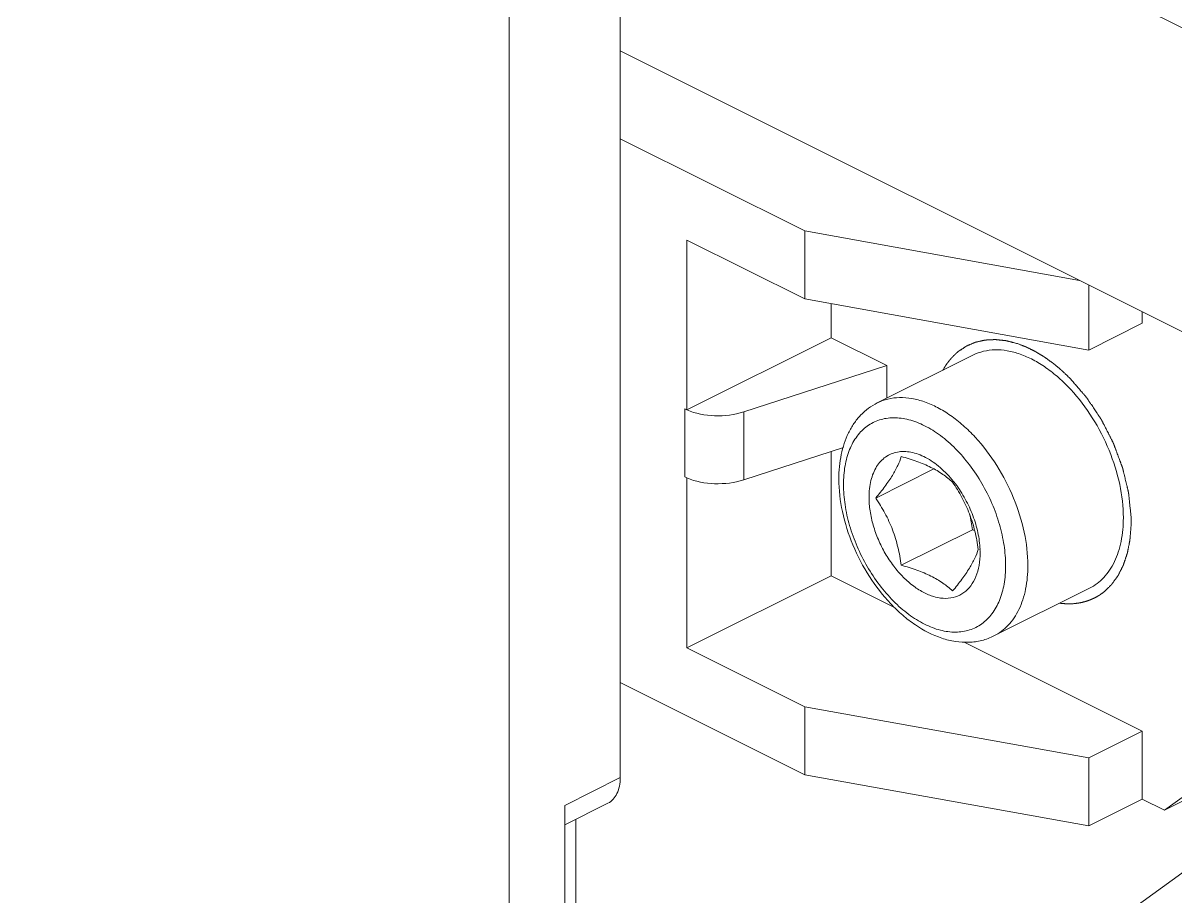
# Model space of a CAD drawing. Header units: millimetres. Extents: x 0 to 2524, y 0 to 1785.
# Drawn here: x 2064.02 to 2093.38, y 770.57 to 792.84 of the extents above; entities that cross this region are included whole.
import ezdxf

# ---------------------------------------------------------------- set-up
doc = ezdxf.new("R2010")
doc.units = ezdxf.units.MM
doc.header["$LTSCALE"] = 0.1
doc.layers.get('0').update_dxf_attribs({"lineweight": 13})

msp = doc.modelspace()

# ---------------------------------------------------------------- linework, layer by layer
for p, q in [((1805.72, 936.63), (2176.809, 751.085)), ((2079.228, 799.593), (2079.228, 773.612)), ((2076.4, 654.072), (2076.4, 798.178)), ((2079.228, 792.131), (2170.587, 746.451)), ((2079.228, 789.893), (2083.931, 787.542)), ((2090.923, 786.283), (2083.931, 787.542)), ((2083.931, 785.81), (2083.931, 787.542)), ((2080.926, 787.312), (2083.931, 785.81)), ((2080.926, 787.312), (2080.926, 782.982)), ((2091.158, 786.166), (2091.158, 784.509)), ((2091.158, 784.509), (2083.931, 785.81)), ((2084.602, 785.689), (2084.602, 784.821)), ((2092.522, 785.484), (2092.522, 785.191)), ((2092.522, 785.191), (2091.158, 784.509)), ((2084.602, 784.821), (2080.926, 782.982)), ((2084.602, 784.821), (2086.017, 784.114)), ((2085.776, 783.162), (2088.209, 784.379)), ((2082.373, 782.931), (2086.017, 784.114)), ((2086.017, 783.283), (2086.017, 784.114)), ((2080.871, 781.278), (2080.871, 783.01)), ((2080.871, 783.01), (2080.926, 782.982)), ((2082.373, 781.199), (2082.373, 782.931)), ((2084.913, 782.023), (2082.373, 781.199)), ((2084.602, 781.922), (2084.602, 778.759)), ((2080.926, 781.25), (2080.871, 781.278)), ((2080.926, 781.25), (2080.926, 776.92)), ((2085.734, 780.736), (2087.219, 781.478)), ((2086.387, 779.024), (2088.198, 779.929)), ((2104.794, 779.348), (2078.214, 760.084)), ((2080.926, 776.92), (2084.602, 778.759)), ((2084.602, 778.759), (2086.216, 777.952)), ((2088.746, 777.223), (2091.178, 778.44)), ((2080.926, 776.92), (2083.931, 775.418)), ((2087.99, 777.065), (2092.522, 774.799)), ((2079.228, 776.037), (2083.931, 773.685)), ((2091.158, 774.117), (2083.931, 775.418)), ((2083.931, 775.418), (2083.931, 773.685)), ((2092.522, 774.799), (2091.158, 774.117)), ((2092.522, 773.067), (2092.522, 774.799)), ((2096.199, 774.34), (2093.088, 772.784)), ((2091.158, 772.385), (2091.158, 774.117)), ((2091.158, 772.385), (2083.931, 773.685)), ((2077.814, 772.905), (2079.228, 773.612)), ((2093.088, 772.784), (2094.219, 773.604)), ((2092.522, 773.067), (2091.158, 772.385)), ((2092.522, 773.067), (2093.088, 772.784)), ((2077.814, 772.412), (2078.917, 772.963)), ((2077.814, 772.905), (2077.814, 754.891)), ((2078.097, 772.553), (2078.097, 768.548))]:
    msp.add_line(p, q)
for centre, radius, start, end in [((2085.4, 779.306), 2.967, 37.1785, 38.7163), ((2086.349, 773.227), 6.953, 74.1029, 74.5741), ((2086.201, 779.344), 2.191, 0.0186, 2.2623)]:
    msp.add_arc(centre, radius, start, end)
for points, knots in [([(2089.322, 784.679), (2089.305, 784.684), (2089.271, 784.692), (2089.229, 784.703), (2089.195, 784.711), (2089.17, 784.717), (2089.145, 784.724), (2089.124, 784.729), (2089.107, 784.733), (2089.094, 784.736), (2089.084, 784.739), (2089.075, 784.741), (2089.069, 784.743), (2089.064, 784.744), (2089.059, 784.745), (2089.057, 784.746), (2089.055, 784.746), (2089.053, 784.747), (2089.052, 784.747), (2089.052, 784.747), (2089.051, 784.747), (2089.051, 784.747), (2089.05, 784.747), (2089.048, 784.747), (2089.046, 784.748), (2089.044, 784.748), (2089.04, 784.748), (2089.036, 784.749), (2089.029, 784.75), (2089.018, 784.751), (2089.005, 784.752), (2088.993, 784.753), (2088.98, 784.755), (2088.963, 784.757), (2088.942, 784.759), (2088.917, 784.761), (2088.891, 784.764), (2088.87, 784.766), (2088.853, 784.768), (2088.841, 784.77), (2088.828, 784.771), (2088.815, 784.772), (2088.805, 784.773), (2088.797, 784.774), (2088.793, 784.775), (2088.79, 784.775), (2088.787, 784.775), (2088.785, 784.776), (2088.784, 784.776), (2088.783, 784.776), (2088.782, 784.776), (2088.782, 784.776), (2088.781, 784.776), (2088.78, 784.776), (2088.779, 784.776), (2088.777, 784.776), (2088.774, 784.776), (2088.77, 784.775), (2088.765, 784.775), (2088.759, 784.775), (2088.751, 784.774), (2088.741, 784.774), (2088.729, 784.773), (2088.713, 784.772), (2088.692, 784.771), (2088.668, 784.77), (2088.644, 784.769), (2088.619, 784.768), (2088.599, 784.767), (2088.583, 784.766), (2088.571, 784.765), (2088.561, 784.765), (2088.553, 784.764), (2088.546, 784.764), (2088.54, 784.764), (2088.535, 784.764), (2088.531, 784.763), (2088.529, 784.763), (2088.527, 784.763), (2088.525, 784.763), (2088.524, 784.763), (2088.523, 784.763), (2088.523, 784.763), (2088.522, 784.763), (2088.522, 784.763), (2088.521, 784.763), (2088.521, 784.762), (2088.519, 784.762), (2088.518, 784.762), (2088.516, 784.761), (2088.514, 784.761), (2088.51, 784.76), (2088.505, 784.759), (2088.499, 784.758), (2088.494, 784.756), (2088.486, 784.755), (2088.476, 784.753), (2088.465, 784.75), (2088.45, 784.747), (2088.43, 784.742), (2088.408, 784.737), (2088.385, 784.732), (2088.362, 784.727), (2088.343, 784.723), (2088.327, 784.719), (2088.316, 784.717), (2088.306, 784.714), (2088.299, 784.713), (2088.293, 784.711), (2088.288, 784.71), (2088.284, 784.709), (2088.282, 784.709), (2088.28, 784.709), (2088.279, 784.708), (2088.278, 784.708), (2088.277, 784.708), (2088.277, 784.708), (2088.276, 784.708), (2088.276, 784.707), (2088.274, 784.707), (2088.273, 784.706), (2088.27, 784.705), (2088.268, 784.704), (2088.264, 784.702), (2088.258, 784.7), (2088.249, 784.696), (2088.239, 784.691), (2088.228, 784.687), (2088.217, 784.682), (2088.203, 784.676), (2088.185, 784.669), (2088.164, 784.66), (2088.143, 784.651), (2088.125, 784.644), (2088.111, 784.638), (2088.1, 784.633), (2088.09, 784.629), (2088.081, 784.625), (2088.074, 784.622), (2088.068, 784.62), (2088.064, 784.618), (2088.06, 784.616), (2088.058, 784.615), (2088.055, 784.614), (2088.054, 784.613), (2088.053, 784.613), (2088.052, 784.612), (2088.051, 784.612), (2088.051, 784.612), (2088.05, 784.612), (2088.05, 784.611), (2088.049, 784.611), (2088.047, 784.61), (2088.045, 784.608), (2088.041, 784.606), (2088.037, 784.603), (2088.032, 784.6), (2088.027, 784.597), (2088.022, 784.593), (2088.016, 784.589), (2088.007, 784.583), (2087.994, 784.575), (2087.978, 784.564), (2087.958, 784.55), (2087.938, 784.537), (2087.918, 784.524), (2087.898, 784.511), (2087.871, 784.493), (2087.851, 784.48), (2087.838, 784.471)], [0, 0, 0, 0, 0.03125, 0.0625, 0.078125, 0.09375, 0.109375, 0.125, 0.132812, 0.140625, 0.148438, 0.152344, 0.15625, 0.160156, 0.162109, 0.164062, 0.165039, 0.166016, 0.166504, 0.166748, 0.166992, 0.16748, 0.167969, 0.168945, 0.169922, 0.171875, 0.173828, 0.175781, 0.179688, 0.1875, 0.195312, 0.203125, 0.210938, 0.21875, 0.234375, 0.25, 0.265625, 0.28125, 0.289062, 0.296875, 0.304688, 0.3125, 0.320312, 0.324219, 0.326172, 0.328125, 0.330078, 0.331055, 0.332031, 0.33252, 0.333008, 0.333252, 0.333496, 0.333984, 0.334961, 0.335938, 0.337891, 0.339844, 0.34375, 0.347656, 0.351562, 0.359375, 0.367188, 0.375, 0.390625, 0.40625, 0.421875, 0.4375, 0.453125, 0.460938, 0.46875, 0.476562, 0.480469, 0.484375, 0.488281, 0.492188, 0.494141, 0.496094, 0.49707, 0.498047, 0.499023, 0.499512, 0.499756, 0.5, 0.500244, 0.500488, 0.500977, 0.501953, 0.50293, 0.503906, 0.505859, 0.507812, 0.511719, 0.515625, 0.519531, 0.523438, 0.53125, 0.539062, 0.546875, 0.5625, 0.578125, 0.59375, 0.609375, 0.625, 0.632812, 0.640625, 0.648438, 0.652344, 0.65625, 0.660156, 0.662109, 0.664062, 0.665039, 0.666016, 0.666504, 0.666748, 0.666992, 0.66748, 0.667969, 0.668945, 0.669922, 0.671875, 0.673828, 0.675781, 0.679688, 0.6875, 0.695312, 0.703125, 0.710938, 0.71875, 0.734375, 0.75, 0.765625, 0.78125, 0.789062, 0.796875, 0.804688, 0.8125, 0.816406, 0.820312, 0.824219, 0.826172, 0.828125, 0.830078, 0.831055, 0.832031, 0.83252, 0.833008, 0.833252, 0.833496, 0.833984, 0.834961, 0.835938, 0.837891, 0.839844, 0.84375, 0.847656, 0.851562, 0.855469, 0.859375, 0.867188, 0.875, 0.890625, 0.90625, 0.921875, 0.9375, 0.953125, 0.96875, 1, 1, 1, 1]), ([(2088.209, 784.379), (2088.295, 784.422), (2088.48, 784.488), (2088.779, 784.525), (2089.095, 784.499), (2089.422, 784.411), (2089.752, 784.264), (2090.081, 784.061), (2090.402, 783.806), (2090.818, 783.397), (2091.278, 782.789), (2091.7, 781.97), (2091.971, 781.108), (2092.041, 780.519), (2092.041, 780.235)], [0, 0, 0, 0, 0.044755, 0.090933, 0.139729, 0.191972, 0.248092, 0.308165, 0.371966, 0.439037, 0.580171, 0.725359, 0.867487, 1, 1, 1, 1]), ([(2090.68, 783.79), (2090.667, 783.803), (2090.639, 783.829), (2090.606, 783.861), (2090.579, 783.887), (2090.558, 783.906), (2090.538, 783.925), (2090.518, 783.945), (2090.501, 783.961), (2090.489, 783.972), (2090.482, 783.978), (2090.477, 783.983), (2090.473, 783.987), (2090.469, 783.99), (2090.467, 783.992), (2090.465, 783.994), (2090.464, 783.995), (2090.464, 783.996), (2090.463, 783.997), (2090.461, 783.998), (2090.459, 784), (2090.456, 784.003), (2090.451, 784.006), (2090.444, 784.012), (2090.435, 784.019), (2090.425, 784.028), (2090.411, 784.039), (2090.394, 784.054), (2090.373, 784.071), (2090.352, 784.088), (2090.331, 784.106), (2090.313, 784.12), (2090.3, 784.132), (2090.289, 784.14), (2090.279, 784.149), (2090.268, 784.158), (2090.259, 784.165), (2090.252, 784.171), (2090.248, 784.174), (2090.245, 784.177), (2090.242, 784.179), (2090.241, 784.18), (2090.24, 784.181), (2090.239, 784.182), (2090.238, 784.182), (2090.236, 784.184), (2090.234, 784.185), (2090.231, 784.188), (2090.226, 784.191), (2090.221, 784.195), (2090.214, 784.2), (2090.205, 784.206), (2090.194, 784.214), (2090.18, 784.224), (2090.162, 784.237), (2090.141, 784.252), (2090.119, 784.267), (2090.098, 784.282), (2090.08, 784.295), (2090.066, 784.305), (2090.055, 784.312), (2090.045, 784.32), (2090.036, 784.326), (2090.029, 784.331), (2090.024, 784.335), (2090.021, 784.337), (2090.018, 784.339), (2090.016, 784.341), (2090.014, 784.342), (2090.013, 784.342), (2090.013, 784.343), (2090.012, 784.343), (2090.011, 784.344), (2090.01, 784.345), (2090.007, 784.346), (2090.005, 784.348), (2090.001, 784.35), (2089.997, 784.352), (2089.989, 784.357), (2089.98, 784.362), (2089.97, 784.369), (2089.959, 784.375), (2089.944, 784.384), (2089.926, 784.394), (2089.905, 784.407), (2089.883, 784.42), (2089.862, 784.433), (2089.844, 784.444), (2089.829, 784.453), (2089.818, 784.459), (2089.809, 784.464), (2089.802, 784.469), (2089.797, 784.472), (2089.792, 784.475), (2089.789, 784.477), (2089.787, 784.478), (2089.785, 784.479), (2089.784, 784.48), (2089.783, 784.48), (2089.782, 784.481), (2089.781, 784.481), (2089.78, 784.482), (2089.778, 784.483), (2089.775, 784.484), (2089.773, 784.485), (2089.769, 784.487), (2089.763, 784.49), (2089.754, 784.495), (2089.743, 784.5), (2089.732, 784.505), (2089.721, 784.51), (2089.707, 784.517), (2089.689, 784.526), (2089.667, 784.537), (2089.645, 784.547), (2089.627, 784.556), (2089.613, 784.563), (2089.602, 784.568), (2089.591, 784.574), (2089.58, 784.579), (2089.571, 784.583), (2089.565, 784.586), (2089.561, 784.588), (2089.559, 784.59), (2089.556, 784.591), (2089.554, 784.592), (2089.553, 784.593), (2089.552, 784.593), (2089.551, 784.593), (2089.55, 784.593), (2089.549, 784.594), (2089.548, 784.595), (2089.545, 784.595), (2089.542, 784.597), (2089.537, 784.598), (2089.532, 784.6), (2089.525, 784.603), (2089.516, 784.607), (2089.505, 784.611), (2089.491, 784.616), (2089.473, 784.623), (2089.451, 784.631), (2089.43, 784.639), (2089.401, 784.65), (2089.365, 784.663), (2089.336, 784.674), (2089.322, 784.679)], [0, 0, 0, 0, 0.03125, 0.0625, 0.078125, 0.09375, 0.109375, 0.125, 0.140625, 0.148438, 0.152344, 0.15625, 0.160156, 0.162109, 0.164062, 0.165039, 0.166016, 0.166504, 0.166992, 0.167969, 0.169922, 0.171875, 0.175781, 0.179688, 0.1875, 0.195312, 0.203125, 0.21875, 0.234375, 0.25, 0.265625, 0.28125, 0.289062, 0.296875, 0.304688, 0.3125, 0.320312, 0.324219, 0.328125, 0.330078, 0.332031, 0.333008, 0.333496, 0.333984, 0.334961, 0.335938, 0.337891, 0.339844, 0.34375, 0.347656, 0.351562, 0.359375, 0.367188, 0.375, 0.390625, 0.40625, 0.421875, 0.4375, 0.453125, 0.460938, 0.46875, 0.476562, 0.484375, 0.488281, 0.492188, 0.494141, 0.496094, 0.498047, 0.499023, 0.499512, 0.5, 0.500488, 0.500977, 0.501953, 0.503906, 0.505859, 0.507812, 0.511719, 0.515625, 0.523438, 0.53125, 0.539062, 0.546875, 0.5625, 0.578125, 0.59375, 0.609375, 0.625, 0.632812, 0.640625, 0.648438, 0.652344, 0.65625, 0.660156, 0.662109, 0.664062, 0.665039, 0.666016, 0.666504, 0.666992, 0.66748, 0.667969, 0.669922, 0.671875, 0.673828, 0.675781, 0.679688, 0.6875, 0.695312, 0.703125, 0.710938, 0.71875, 0.734375, 0.75, 0.765625, 0.78125, 0.789062, 0.796875, 0.804688, 0.8125, 0.820312, 0.824219, 0.826172, 0.828125, 0.830078, 0.832031, 0.83252, 0.833008, 0.833496, 0.833984, 0.834961, 0.835938, 0.837891, 0.839844, 0.84375, 0.847656, 0.851562, 0.859375, 0.867188, 0.875, 0.890625, 0.90625, 0.921875, 0.9375, 0.96875, 1, 1, 1, 1]), ([(2087.838, 784.471), (2087.834, 784.467), (2087.825, 784.46), (2087.811, 784.448), (2087.8, 784.439), (2087.791, 784.431), (2087.785, 784.425), (2087.779, 784.42), (2087.774, 784.417), (2087.772, 784.414), (2087.769, 784.412), (2087.768, 784.411), (2087.767, 784.41), (2087.767, 784.41), (2087.766, 784.409), (2087.765, 784.408), (2087.764, 784.407), (2087.763, 784.406), (2087.76, 784.404), (2087.757, 784.401), (2087.754, 784.397), (2087.749, 784.393), (2087.744, 784.387), (2087.737, 784.38), (2087.728, 784.371), (2087.718, 784.362), (2087.71, 784.354), (2087.706, 784.35), (2087.702, 784.346), (2087.7, 784.344), (2087.697, 784.341), (2087.696, 784.34), (2087.695, 784.339), (2087.694, 784.338), (2087.693, 784.338), (2087.693, 784.337), (2087.692, 784.336), (2087.691, 784.335), (2087.689, 784.332), (2087.686, 784.33), (2087.682, 784.325), (2087.677, 784.319), (2087.671, 784.313), (2087.665, 784.306), (2087.659, 784.299), (2087.653, 784.292), (2087.647, 784.286), (2087.642, 784.28), (2087.638, 784.275), (2087.636, 784.273), (2087.634, 784.27), (2087.632, 784.269), (2087.631, 784.267), (2087.63, 784.266), (2087.629, 784.266), (2087.629, 784.265), (2087.629, 784.265), (2087.628, 784.264), (2087.627, 784.263), (2087.626, 784.261), (2087.624, 784.259), (2087.622, 784.257), (2087.62, 784.253), (2087.616, 784.248), (2087.611, 784.242), (2087.605, 784.234), (2087.598, 784.226), (2087.592, 784.218), (2087.586, 784.21), (2087.58, 784.202), (2087.575, 784.196), (2087.571, 784.191), (2087.568, 784.187), (2087.566, 784.185), (2087.565, 784.183), (2087.564, 784.182), (2087.563, 784.181), (2087.563, 784.18), (2087.562, 784.18), (2087.561, 784.178), (2087.559, 784.174), (2087.556, 784.17), (2087.553, 784.166), (2087.549, 784.16), (2087.543, 784.151), (2087.533, 784.137), (2087.524, 784.123), (2087.517, 784.113), (2087.513, 784.107), (2087.51, 784.103), (2087.507, 784.099), (2087.505, 784.096), (2087.504, 784.094), (2087.503, 784.092), (2087.502, 784.091), (2087.501, 784.09), (2087.5, 784.088), (2087.499, 784.085), (2087.497, 784.082), (2087.493, 784.076), (2087.489, 784.068), (2087.483, 784.06), (2087.477, 784.048), (2087.464, 784.028), (2087.454, 784.01), (2087.447, 783.998)], [0, 0, 0, 0, 0.03125, 0.0625, 0.09375, 0.109375, 0.125, 0.140625, 0.148438, 0.15625, 0.160156, 0.164062, 0.166016, 0.166992, 0.167969, 0.169922, 0.171875, 0.175781, 0.179688, 0.1875, 0.195312, 0.203125, 0.21875, 0.234375, 0.25, 0.28125, 0.296875, 0.304688, 0.3125, 0.320312, 0.324219, 0.328125, 0.330078, 0.332031, 0.333008, 0.333984, 0.335938, 0.339844, 0.34375, 0.351562, 0.359375, 0.375, 0.390625, 0.40625, 0.421875, 0.4375, 0.453125, 0.46875, 0.476562, 0.484375, 0.488281, 0.492188, 0.496094, 0.498047, 0.499023, 0.5, 0.500977, 0.501953, 0.503906, 0.507812, 0.511719, 0.515625, 0.523438, 0.53125, 0.546875, 0.5625, 0.578125, 0.59375, 0.609375, 0.625, 0.640625, 0.648438, 0.65625, 0.660156, 0.664062, 0.666016, 0.666992, 0.667969, 0.669922, 0.671875, 0.679688, 0.6875, 0.695312, 0.703125, 0.71875, 0.75, 0.78125, 0.796875, 0.804688, 0.8125, 0.820312, 0.828125, 0.830078, 0.832031, 0.833984, 0.835938, 0.839844, 0.84375, 0.851562, 0.859375, 0.875, 0.890625, 0.90625, 0.9375, 1, 1, 1, 1]), ([(2092.237, 780.268), (2092.233, 780.306), (2092.227, 780.362), (2092.219, 780.437), (2092.213, 780.494), (2092.207, 780.55), (2092.202, 780.607), (2092.197, 780.654), (2092.193, 780.692), (2092.19, 780.72), (2092.187, 780.748), (2092.184, 780.772), (2092.182, 780.79), (2092.181, 780.804), (2092.179, 780.819), (2092.178, 780.83), (2092.177, 780.84), (2092.176, 780.847), (2092.176, 780.853), (2092.175, 780.857), (2092.175, 780.861), (2092.175, 780.864), (2092.174, 780.866), (2092.174, 780.868), (2092.174, 780.869), (2092.174, 780.87), (2092.174, 780.87), (2092.174, 780.871), (2092.174, 780.872), (2092.173, 780.873), (2092.173, 780.876), (2092.172, 780.879), (2092.171, 780.884), (2092.169, 780.89), (2092.168, 780.898), (2092.166, 780.905), (2092.164, 780.912), (2092.162, 780.922), (2092.159, 780.935), (2092.154, 780.954), (2092.148, 780.979), (2092.141, 781.009), (2092.134, 781.038), (2092.127, 781.068), (2092.12, 781.098), (2092.11, 781.137), (2092.098, 781.187), (2092.084, 781.246), (2092.072, 781.295), (2092.063, 781.335), (2092.056, 781.364), (2092.049, 781.394), (2092.043, 781.419), (2092.038, 781.439), (2092.035, 781.453), (2092.032, 781.466), (2092.029, 781.476), (2092.027, 781.483), (2092.026, 781.489), (2092.025, 781.494), (2092.024, 781.497), (2092.024, 781.5), (2092.023, 781.501), (2092.023, 781.502), (2092.023, 781.503), (2092.022, 781.504), (2092.022, 781.504), (2092.022, 781.506), (2092.021, 781.507), (2092.02, 781.51), (2092.019, 781.513), (2092.018, 781.516), (2092.016, 781.521), (2092.013, 781.53), (2092.008, 781.542), (2092.003, 781.557), (2091.997, 781.572), (2091.992, 781.586), (2091.984, 781.606), (2091.975, 781.631), (2091.961, 781.67), (2091.942, 781.719), (2091.921, 781.778), (2091.899, 781.837), (2091.88, 781.886), (2091.866, 781.925), (2091.855, 781.955), (2091.844, 781.984), (2091.833, 782.014), (2091.824, 782.038), (2091.816, 782.058), (2091.811, 782.073), (2091.806, 782.085), (2091.803, 782.095), (2091.8, 782.102), (2091.797, 782.11), (2091.795, 782.116), (2091.793, 782.121), (2091.792, 782.124), (2091.791, 782.126), (2091.79, 782.128), (2091.79, 782.13), (2091.789, 782.131), (2091.789, 782.131), (2091.789, 782.132), (2091.789, 782.132), (2091.789, 782.133), (2091.788, 782.134), (2091.787, 782.135), (2091.786, 782.137), (2091.785, 782.14), (2091.784, 782.142), (2091.781, 782.147), (2091.778, 782.153), (2091.775, 782.16), (2091.771, 782.167), (2091.766, 782.177), (2091.76, 782.188), (2091.753, 782.203), (2091.743, 782.221), (2091.731, 782.245), (2091.717, 782.273), (2091.702, 782.302), (2091.688, 782.33), (2091.669, 782.368), (2091.645, 782.415), (2091.616, 782.471), (2091.587, 782.528), (2091.563, 782.575), (2091.544, 782.613), (2091.532, 782.636), (2091.522, 782.655), (2091.515, 782.669), (2091.508, 782.684), (2091.5, 782.698), (2091.494, 782.709), (2091.49, 782.718), (2091.488, 782.722), (2091.486, 782.726), (2091.484, 782.729), (2091.483, 782.731), (2091.482, 782.733), (2091.482, 782.734), (2091.481, 782.735), (2091.481, 782.735), (2091.481, 782.736), (2091.48, 782.737), (2091.479, 782.738), (2091.478, 782.74), (2091.476, 782.743), (2091.473, 782.747), (2091.469, 782.753), (2091.465, 782.759), (2091.459, 782.768), (2091.452, 782.779), (2091.443, 782.792), (2091.432, 782.809), (2091.417, 782.831), (2091.4, 782.857), (2091.382, 782.883), (2091.359, 782.918), (2091.33, 782.961), (2091.295, 783.014), (2091.261, 783.066), (2091.232, 783.109), (2091.208, 783.144), (2091.191, 783.17), (2091.174, 783.196), (2091.159, 783.218), (2091.147, 783.235), (2091.139, 783.248), (2091.132, 783.259), (2091.126, 783.268), (2091.121, 783.275), (2091.118, 783.28), (2091.115, 783.284), (2091.113, 783.287), (2091.112, 783.289), (2091.111, 783.291), (2091.11, 783.291), (2091.11, 783.292), (2091.109, 783.292), (2091.109, 783.293), (2091.108, 783.294), (2091.107, 783.295), (2091.105, 783.297), (2091.103, 783.3), (2091.101, 783.303), (2091.097, 783.306), (2091.091, 783.313), (2091.083, 783.323), (2091.073, 783.335), (2091.063, 783.346), (2091.053, 783.358), (2091.039, 783.374), (2091.022, 783.393), (2090.996, 783.424), (2090.962, 783.463), (2090.922, 783.51), (2090.882, 783.557), (2090.841, 783.603), (2090.801, 783.65), (2090.747, 783.712), (2090.707, 783.759), (2090.68, 783.79)], [0, 0, 0, 0, 0.03125, 0.046875, 0.0625, 0.078125, 0.09375, 0.109375, 0.117188, 0.125, 0.132812, 0.140625, 0.144531, 0.148438, 0.152344, 0.15625, 0.158203, 0.160156, 0.162109, 0.163086, 0.164062, 0.165039, 0.165527, 0.166016, 0.16626, 0.166504, 0.166626, 0.166748, 0.166992, 0.16748, 0.167969, 0.168945, 0.169922, 0.171875, 0.173828, 0.175781, 0.177734, 0.179688, 0.183594, 0.1875, 0.195312, 0.203125, 0.210938, 0.21875, 0.226562, 0.234375, 0.25, 0.265625, 0.28125, 0.289062, 0.296875, 0.304688, 0.3125, 0.316406, 0.320312, 0.324219, 0.326172, 0.328125, 0.330078, 0.331055, 0.332031, 0.33252, 0.333008, 0.333252, 0.333374, 0.333496, 0.33374, 0.333984, 0.334473, 0.334961, 0.335938, 0.336914, 0.337891, 0.339844, 0.34375, 0.347656, 0.351562, 0.355469, 0.359375, 0.367188, 0.375, 0.390625, 0.40625, 0.421875, 0.4375, 0.445312, 0.453125, 0.460938, 0.46875, 0.476562, 0.480469, 0.484375, 0.488281, 0.490234, 0.492188, 0.494141, 0.496094, 0.49707, 0.498047, 0.498535, 0.499023, 0.499512, 0.499756, 0.499878, 0.5, 0.500122, 0.500244, 0.500488, 0.500977, 0.501465, 0.501953, 0.50293, 0.503906, 0.505859, 0.507812, 0.509766, 0.511719, 0.515625, 0.519531, 0.523438, 0.53125, 0.539062, 0.546875, 0.554688, 0.5625, 0.578125, 0.59375, 0.609375, 0.625, 0.632812, 0.640625, 0.644531, 0.648438, 0.652344, 0.65625, 0.660156, 0.662109, 0.663086, 0.664062, 0.665039, 0.665527, 0.666016, 0.66626, 0.666504, 0.666626, 0.666748, 0.666992, 0.66748, 0.667969, 0.668945, 0.669922, 0.671875, 0.673828, 0.675781, 0.679688, 0.683594, 0.6875, 0.695312, 0.703125, 0.710938, 0.71875, 0.734375, 0.75, 0.765625, 0.78125, 0.789062, 0.796875, 0.804688, 0.8125, 0.816406, 0.820312, 0.824219, 0.826172, 0.828125, 0.830078, 0.831055, 0.832031, 0.83252, 0.833008, 0.833252, 0.833374, 0.833496, 0.83374, 0.833984, 0.834473, 0.834961, 0.835938, 0.836914, 0.837891, 0.839844, 0.84375, 0.847656, 0.851562, 0.855469, 0.859375, 0.867188, 0.875, 0.890625, 0.90625, 0.921875, 0.9375, 0.953125, 0.96875, 1, 1, 1, 1]), ([(2084.796, 781.225), (2084.796, 781.433), (2084.832, 781.836), (2084.986, 782.312), (2085.174, 782.638), (2085.345, 782.851), (2085.546, 783.029), (2085.698, 783.123), (2085.776, 783.162)], [0, 0, 0, 0, 0.273434, 0.527379, 0.648735, 0.767358, 0.88403, 1, 1, 1, 1]), ([(2089.609, 779.019), (2089.609, 779.303), (2089.539, 779.892), (2089.267, 780.754), (2088.845, 781.573), (2088.386, 782.181), (2087.97, 782.59), (2087.649, 782.844), (2087.32, 783.047), (2086.989, 783.194), (2086.663, 783.282), (2086.346, 783.309), (2086.047, 783.272), (2085.862, 783.205), (2085.776, 783.162)], [0, 0, 0, 0, 0.13251, 0.274641, 0.41983, 0.560963, 0.628034, 0.691835, 0.751908, 0.808028, 0.860271, 0.909067, 0.955245, 1, 1, 1, 1]), ([(2080.927, 782.983), (2081.147, 782.887), (2081.641, 782.8), (2082.136, 782.854), (2082.373, 782.931)], [0, 0, 0, 0, 0.491088, 1, 1, 1, 1]), ([(2089.043, 779.019), (2089.043, 779.191), (2089.014, 779.545), (2088.895, 780.075), (2088.705, 780.605), (2088.449, 781.113), (2088.139, 781.582), (2087.785, 781.994), (2087.4, 782.333), (2086.998, 782.587), (2086.593, 782.745), (2086.257, 782.792), (2086.006, 782.773), (2085.831, 782.732), (2085.666, 782.665), (2085.515, 782.573), (2085.378, 782.456), (2085.213, 782.265), (2085.051, 781.966), (2084.937, 781.546), (2084.914, 781.242), (2084.914, 781.084)], [0, 0, 0, 0, 0.068685, 0.141533, 0.217028, 0.293413, 0.36886, 0.441621, 0.510182, 0.573445, 0.630935, 0.683046, 0.707566, 0.731384, 0.754843, 0.778311, 0.802157, 0.826721, 0.878957, 0.936592, 1, 1, 1, 1]), ([(2085.564, 780.759), (2085.564, 780.903), (2085.585, 781.113), (2085.668, 781.372), (2085.752, 781.537), (2085.857, 781.676), (2085.983, 781.787), (2086.128, 781.867), (2086.287, 781.914), (2086.458, 781.928), (2086.638, 781.908), (2086.823, 781.856), (2087.08, 781.741), (2087.395, 781.519), (2087.612, 781.29), (2087.715, 781.162)], [0, 0, 0, 0, 0.136597, 0.198631, 0.256671, 0.311355, 0.363695, 0.415017, 0.466798, 0.520445, 0.577105, 0.637564, 0.702229, 0.843944, 1, 1, 1, 1]), ([(2085.734, 780.736), (2085.815, 780.834), (2085.965, 781.022), (2086.157, 781.298), (2086.298, 781.553), (2086.363, 781.718), (2086.387, 781.795)], [0, 0, 0, 0, 0.303902, 0.576135, 0.807051, 1, 1, 1, 1]), ([(2086.387, 781.795), (2086.521, 781.758), (2086.778, 781.679), (2087.134, 781.532), (2087.44, 781.353), (2087.615, 781.213), (2087.694, 781.142)], [0, 0, 0, 0, 0.282133, 0.545389, 0.783915, 1, 1, 1, 1]), ([(2082.373, 781.199), (2082.136, 781.122), (2081.641, 781.068), (2081.147, 781.154), (2080.927, 781.251)], [0, 0, 0, 0, 0.508912, 1, 1, 1, 1]), ([(2088.746, 777.223), (2088.648, 777.174), (2088.438, 777.097), (2088.103, 777.051), (2087.758, 777.073), (2087.286, 777.19), (2086.832, 777.427), (2086.413, 777.749), (2086.001, 778.145), (2085.548, 778.731), (2085.133, 779.526), (2084.865, 780.368), (2084.796, 780.945), (2084.796, 781.225)], [0, 0, 0, 0, 0.05108, 0.102753, 0.1557, 0.210539, 0.327511, 0.39028, 0.455634, 0.592146, 0.732252, 0.869974, 1, 1, 1, 1]), ([(2084.914, 781.084), (2084.914, 780.912), (2084.943, 780.558), (2085.061, 780.028), (2085.252, 779.498), (2085.507, 778.99), (2085.818, 778.521), (2086.172, 778.109), (2086.557, 777.77), (2086.959, 777.517), (2087.364, 777.358), (2087.7, 777.311), (2087.951, 777.33), (2088.126, 777.371), (2088.29, 777.438), (2088.442, 777.53), (2088.579, 777.647), (2088.744, 777.838), (2088.906, 778.137), (2089.02, 778.558), (2089.043, 778.861), (2089.043, 779.019)], [0, 0, 0, 0, 0.068685, 0.141533, 0.217028, 0.293413, 0.36886, 0.441621, 0.510182, 0.573445, 0.630935, 0.683046, 0.707566, 0.731384, 0.754843, 0.778311, 0.802157, 0.826721, 0.878957, 0.936592, 1, 1, 1, 1]), ([(2087.694, 781.142), (2087.778, 781.017), (2087.939, 780.757), (2088.132, 780.338), (2088.268, 779.891), (2088.325, 779.584), (2088.347, 779.429)], [0, 0, 0, 0, 0.244694, 0.494024, 0.746609, 1, 1, 1, 1]), ([(2087.764, 781.099), (2087.857, 780.977), (2088.025, 780.716), (2088.218, 780.297), (2088.346, 779.866), (2088.385, 779.573), (2088.391, 779.43)], [0, 0, 0, 0, 0.254867, 0.512117, 0.763093, 1, 1, 1, 1]), ([(2088.393, 779.344), (2088.393, 779.236), (2088.377, 779.028), (2088.299, 778.74), (2088.168, 778.5), (2087.988, 778.318), (2087.766, 778.205), (2087.513, 778.168), (2087.242, 778.207), (2086.965, 778.315), (2086.69, 778.489), (2086.426, 778.721), (2086.184, 779.003), (2085.971, 779.324), (2085.796, 779.673), (2085.665, 780.035), (2085.584, 780.399), (2085.564, 780.641), (2085.564, 780.759)], [0, 0, 0, 0, 0.063434, 0.121095, 0.173353, 0.221646, 0.268442, 0.316664, 0.368797, 0.426312, 0.489602, 0.558192, 0.630984, 0.706463, 0.78288, 0.858406, 0.931287, 1, 1, 1, 1]), ([(2086.387, 779.024), (2086.365, 779.178), (2086.308, 779.485), (2086.173, 779.932), (2085.979, 780.351), (2085.819, 780.611), (2085.734, 780.736)], [0, 0, 0, 0, 0.253391, 0.505976, 0.755306, 1, 1, 1, 1]), ([(2091.178, 778.44), (2091.246, 778.473), (2091.376, 778.554), (2091.548, 778.71), (2091.698, 778.898), (2091.822, 779.118), (2091.92, 779.365), (2092.016, 779.737), (2092.041, 780.033), (2092.041, 780.235)], [0, 0, 0, 0, 0.107707, 0.217562, 0.331492, 0.45104, 0.57727, 0.710837, 1, 1, 1, 1]), ([(2092.239, 780.136), (2092.239, 780.137), (2092.239, 780.138), (2092.239, 780.14), (2092.239, 780.142), (2092.239, 780.144), (2092.239, 780.145), (2092.239, 780.145), (2092.239, 780.146), (2092.239, 780.147), (2092.239, 780.147), (2092.239, 780.147), (2092.239, 780.147), (2092.239, 780.147), (2092.239, 780.148), (2092.239, 780.148), (2092.239, 780.148), (2092.239, 780.148), (2092.239, 780.149), (2092.239, 780.15), (2092.239, 780.151), (2092.239, 780.152), (2092.239, 780.155), (2092.239, 780.158), (2092.239, 780.162), (2092.239, 780.166), (2092.239, 780.17), (2092.239, 780.176), (2092.239, 780.183), (2092.239, 780.191), (2092.239, 780.199), (2092.239, 780.206), (2092.239, 780.212), (2092.238, 780.216), (2092.238, 780.22), (2092.238, 780.224), (2092.238, 780.227), (2092.238, 780.23), (2092.238, 780.231), (2092.238, 780.232), (2092.238, 780.233), (2092.238, 780.234), (2092.238, 780.234), (2092.238, 780.235), (2092.238, 780.235), (2092.238, 780.235), (2092.238, 780.235), (2092.238, 780.236), (2092.238, 780.236), (2092.238, 780.237), (2092.238, 780.239), (2092.238, 780.241), (2092.238, 780.243), (2092.238, 780.246), (2092.238, 780.25), (2092.237, 780.256), (2092.237, 780.262), (2092.237, 780.266), (2092.237, 780.268)], [0, 0, 0, 0, 0.03125, 0.0625, 0.09375, 0.109375, 0.125, 0.140625, 0.148438, 0.15625, 0.160156, 0.164062, 0.166016, 0.166992, 0.167969, 0.169922, 0.171875, 0.175781, 0.179688, 0.1875, 0.195312, 0.203125, 0.21875, 0.25, 0.28125, 0.3125, 0.34375, 0.375, 0.4375, 0.5, 0.5625, 0.625, 0.65625, 0.6875, 0.71875, 0.75, 0.78125, 0.796875, 0.804688, 0.8125, 0.820312, 0.824219, 0.828125, 0.830078, 0.832031, 0.833008, 0.833984, 0.835938, 0.839844, 0.84375, 0.851562, 0.859375, 0.875, 0.890625, 0.90625, 0.9375, 0.96875, 1, 1, 1, 1]), ([(2092.238, 780.028), (2092.238, 780.029), (2092.238, 780.03), (2092.238, 780.032), (2092.238, 780.034), (2092.238, 780.035), (2092.238, 780.036), (2092.238, 780.037), (2092.238, 780.038), (2092.238, 780.038), (2092.238, 780.038), (2092.238, 780.038), (2092.238, 780.039), (2092.238, 780.039), (2092.238, 780.039), (2092.238, 780.039), (2092.238, 780.039), (2092.238, 780.04), (2092.238, 780.041), (2092.238, 780.041), (2092.238, 780.042), (2092.238, 780.044), (2092.238, 780.046), (2092.238, 780.049), (2092.238, 780.053), (2092.238, 780.057), (2092.239, 780.062), (2092.239, 780.066), (2092.239, 780.069), (2092.239, 780.072), (2092.239, 780.074), (2092.239, 780.076), (2092.239, 780.077), (2092.239, 780.079), (2092.239, 780.08), (2092.239, 780.08), (2092.239, 780.081), (2092.239, 780.081), (2092.239, 780.081), (2092.239, 780.082), (2092.239, 780.082), (2092.239, 780.082), (2092.239, 780.082), (2092.239, 780.082), (2092.239, 780.082), (2092.239, 780.083), (2092.239, 780.083), (2092.239, 780.083), (2092.239, 780.084), (2092.239, 780.085), (2092.239, 780.086), (2092.239, 780.088), (2092.239, 780.089), (2092.239, 780.09), (2092.239, 780.091), (2092.239, 780.091), (2092.239, 780.092), (2092.239, 780.092), (2092.239, 780.092), (2092.239, 780.093), (2092.239, 780.093), (2092.239, 780.093), (2092.239, 780.093), (2092.239, 780.093), (2092.239, 780.094), (2092.239, 780.094), (2092.239, 780.095), (2092.239, 780.096), (2092.239, 780.098), (2092.239, 780.1), (2092.239, 780.103), (2092.239, 780.107), (2092.239, 780.111), (2092.239, 780.114), (2092.239, 780.116), (2092.239, 780.124), (2092.239, 780.131), (2092.239, 780.136)], [0, 0, 0, 0, 0.03125, 0.0625, 0.09375, 0.109375, 0.125, 0.140625, 0.148438, 0.15625, 0.160156, 0.164062, 0.166016, 0.166992, 0.167969, 0.169922, 0.171875, 0.175781, 0.179688, 0.1875, 0.195312, 0.203125, 0.21875, 0.25, 0.28125, 0.3125, 0.34375, 0.375, 0.40625, 0.421875, 0.4375, 0.453125, 0.46875, 0.476562, 0.484375, 0.488281, 0.492188, 0.496094, 0.498047, 0.499023, 0.5, 0.500977, 0.501953, 0.503906, 0.507812, 0.511719, 0.515625, 0.523438, 0.53125, 0.546875, 0.5625, 0.59375, 0.609375, 0.625, 0.640625, 0.648438, 0.65625, 0.660156, 0.664062, 0.666016, 0.666992, 0.667969, 0.669922, 0.671875, 0.675781, 0.679688, 0.6875, 0.695312, 0.703125, 0.71875, 0.75, 0.78125, 0.8125, 0.828125, 0.84375, 0.875, 1, 1, 1, 1]), ([(2091.549, 778.347), (2091.561, 778.359), (2091.58, 778.376), (2091.604, 778.4), (2091.622, 778.417), (2091.64, 778.435), (2091.658, 778.453), (2091.676, 778.47), (2091.691, 778.485), (2091.703, 778.497), (2091.711, 778.504), (2091.717, 778.51), (2091.721, 778.514), (2091.726, 778.519), (2091.731, 778.523), (2091.734, 778.527), (2091.737, 778.529), (2091.738, 778.531), (2091.74, 778.532), (2091.741, 778.533), (2091.742, 778.534), (2091.742, 778.534), (2091.742, 778.534), (2091.743, 778.535), (2091.743, 778.535), (2091.743, 778.536), (2091.744, 778.537), (2091.745, 778.538), (2091.746, 778.54), (2091.748, 778.542), (2091.75, 778.544), (2091.752, 778.548), (2091.755, 778.552), (2091.759, 778.558), (2091.764, 778.565), (2091.771, 778.574), (2091.779, 778.584), (2091.786, 778.595), (2091.797, 778.609), (2091.809, 778.627), (2091.825, 778.649), (2091.84, 778.67), (2091.853, 778.688), (2091.863, 778.702), (2091.871, 778.713), (2091.879, 778.723), (2091.885, 778.732), (2091.89, 778.739), (2091.894, 778.745), (2091.897, 778.749), (2091.9, 778.753), (2091.902, 778.755), (2091.904, 778.758), (2091.905, 778.759), (2091.906, 778.761), (2091.906, 778.761), (2091.907, 778.762), (2091.907, 778.762), (2091.907, 778.763), (2091.908, 778.764), (2091.908, 778.765), (2091.909, 778.767), (2091.911, 778.77), (2091.913, 778.774), (2091.915, 778.779), (2091.918, 778.785), (2091.922, 778.792), (2091.925, 778.798), (2091.929, 778.806), (2091.934, 778.816), (2091.942, 778.833), (2091.953, 778.854), (2091.965, 778.879), (2091.978, 778.903), (2091.988, 778.924), (2091.997, 778.941), (2092.003, 778.953), (2092.009, 778.966), (2092.015, 778.978), (2092.021, 778.988), (2092.025, 778.997), (2092.028, 779.003), (2092.031, 779.009), (2092.034, 779.014), (2092.036, 779.018), (2092.037, 779.021), (2092.038, 779.023), (2092.039, 779.025), (2092.039, 779.026), (2092.04, 779.027), (2092.04, 779.027), (2092.04, 779.028), (2092.04, 779.028), (2092.041, 779.029), (2092.041, 779.03), (2092.042, 779.031), (2092.042, 779.033), (2092.043, 779.036), (2092.044, 779.039), (2092.046, 779.043), (2092.048, 779.049), (2092.05, 779.057), (2092.052, 779.064), (2092.056, 779.073), (2092.06, 779.085), (2092.064, 779.1), (2092.069, 779.114), (2092.074, 779.129), (2092.08, 779.148), (2092.089, 779.172), (2092.098, 779.201), (2092.108, 779.23), (2092.116, 779.254), (2092.122, 779.273), (2092.127, 779.287), (2092.131, 779.3), (2092.134, 779.309), (2092.137, 779.316), (2092.139, 779.322), (2092.14, 779.327), (2092.141, 779.33), (2092.142, 779.333), (2092.143, 779.334), (2092.143, 779.335), (2092.143, 779.336), (2092.143, 779.336), (2092.143, 779.337), (2092.144, 779.338), (2092.144, 779.34), (2092.144, 779.343), (2092.145, 779.346), (2092.146, 779.35), (2092.147, 779.355), (2092.149, 779.364), (2092.151, 779.377), (2092.154, 779.392), (2092.157, 779.408), (2092.16, 779.423), (2092.164, 779.443), (2092.169, 779.469), (2092.175, 779.5), (2092.182, 779.531), (2092.187, 779.556), (2092.191, 779.577), (2092.194, 779.592), (2092.197, 779.608), (2092.199, 779.621), (2092.201, 779.631), (2092.203, 779.639), (2092.204, 779.645), (2092.205, 779.65), (2092.206, 779.654), (2092.207, 779.657), (2092.207, 779.66), (2092.207, 779.661), (2092.208, 779.663), (2092.208, 779.664), (2092.208, 779.664), (2092.208, 779.665), (2092.208, 779.665), (2092.208, 779.666), (2092.208, 779.668), (2092.208, 779.67), (2092.209, 779.672), (2092.209, 779.675), (2092.209, 779.68), (2092.21, 779.687), (2092.21, 779.696), (2092.211, 779.704), (2092.212, 779.713), (2092.213, 779.724), (2092.214, 779.738), (2092.216, 779.761), (2092.218, 779.789), (2092.221, 779.823), (2092.224, 779.858), (2092.227, 779.892), (2092.229, 779.926), (2092.233, 779.971), (2092.236, 780.005), (2092.238, 780.028)], [0, 0, 0, 0, 0.03125, 0.046875, 0.0625, 0.078125, 0.09375, 0.109375, 0.125, 0.132812, 0.140625, 0.144531, 0.148438, 0.152344, 0.15625, 0.160156, 0.162109, 0.163086, 0.164062, 0.165039, 0.166016, 0.16626, 0.166504, 0.166748, 0.166992, 0.16748, 0.167969, 0.168945, 0.169922, 0.171875, 0.173828, 0.175781, 0.179688, 0.183594, 0.1875, 0.195312, 0.203125, 0.210938, 0.21875, 0.234375, 0.25, 0.265625, 0.28125, 0.289062, 0.296875, 0.304688, 0.3125, 0.316406, 0.320312, 0.324219, 0.326172, 0.328125, 0.330078, 0.331055, 0.332031, 0.33252, 0.333008, 0.333252, 0.333496, 0.333984, 0.334961, 0.335938, 0.337891, 0.339844, 0.34375, 0.347656, 0.351562, 0.355469, 0.359375, 0.367188, 0.375, 0.390625, 0.40625, 0.421875, 0.4375, 0.445312, 0.453125, 0.460938, 0.46875, 0.476562, 0.480469, 0.484375, 0.488281, 0.492188, 0.494141, 0.496094, 0.49707, 0.498047, 0.499023, 0.499512, 0.499756, 0.5, 0.500244, 0.500488, 0.500977, 0.501953, 0.50293, 0.503906, 0.505859, 0.507812, 0.511719, 0.515625, 0.519531, 0.523438, 0.53125, 0.539062, 0.546875, 0.554688, 0.5625, 0.578125, 0.59375, 0.609375, 0.625, 0.632812, 0.640625, 0.648438, 0.652344, 0.65625, 0.660156, 0.662109, 0.664062, 0.665039, 0.666016, 0.666504, 0.666748, 0.666992, 0.66748, 0.667969, 0.668945, 0.669922, 0.671875, 0.673828, 0.675781, 0.679688, 0.6875, 0.695312, 0.703125, 0.710938, 0.71875, 0.734375, 0.75, 0.765625, 0.78125, 0.789062, 0.796875, 0.804688, 0.8125, 0.816406, 0.820312, 0.824219, 0.826172, 0.828125, 0.830078, 0.831055, 0.832031, 0.83252, 0.833008, 0.833252, 0.833496, 0.83374, 0.833984, 0.834961, 0.835938, 0.836914, 0.837891, 0.839844, 0.84375, 0.847656, 0.851562, 0.855469, 0.859375, 0.867188, 0.875, 0.890625, 0.90625, 0.921875, 0.9375, 0.953125, 0.96875, 1, 1, 1, 1]), ([(2088.347, 779.429), (2088.323, 779.353), (2088.258, 779.188), (2088.117, 778.933), (2087.924, 778.656), (2087.775, 778.468), (2087.694, 778.37)], [0, 0, 0, 0, 0.192949, 0.423865, 0.696098, 1, 1, 1, 1]), ([(2087.694, 778.37), (2087.615, 778.442), (2087.44, 778.582), (2087.134, 778.761), (2086.778, 778.908), (2086.521, 778.987), (2086.387, 779.024)], [0, 0, 0, 0, 0.216085, 0.454611, 0.717867, 1, 1, 1, 1]), ([(2088.746, 777.223), (2088.813, 777.257), (2088.943, 777.338), (2089.116, 777.493), (2089.265, 777.682), (2089.39, 777.902), (2089.487, 778.149), (2089.584, 778.52), (2089.609, 778.817), (2089.609, 779.019)], [0, 0, 0, 0, 0.107708, 0.217562, 0.33149, 0.451039, 0.577278, 0.710836, 1, 1, 1, 1]), ([(2090.778, 778.046), (2090.786, 778.047), (2090.804, 778.05), (2090.827, 778.052), (2090.844, 778.055), (2090.858, 778.056), (2090.871, 778.058), (2090.884, 778.06), (2090.896, 778.061), (2090.903, 778.062), (2090.908, 778.062), (2090.911, 778.063), (2090.914, 778.063), (2090.917, 778.064), (2090.919, 778.064), (2090.919, 778.064), (2090.92, 778.064), (2090.92, 778.064), (2090.921, 778.064), (2090.923, 778.065), (2090.925, 778.065), (2090.928, 778.066), (2090.932, 778.067), (2090.937, 778.068), (2090.944, 778.069), (2090.952, 778.071), (2090.967, 778.075), (2090.989, 778.079), (2091.01, 778.084), (2091.025, 778.088), (2091.034, 778.09), (2091.04, 778.091), (2091.046, 778.092), (2091.05, 778.093), (2091.053, 778.094), (2091.055, 778.094), (2091.056, 778.095), (2091.057, 778.095), (2091.058, 778.095), (2091.058, 778.095), (2091.059, 778.095), (2091.061, 778.096), (2091.063, 778.097), (2091.066, 778.098), (2091.069, 778.099), (2091.073, 778.1), (2091.08, 778.102), (2091.091, 778.106), (2091.103, 778.11), (2091.116, 778.114), (2091.128, 778.118), (2091.14, 778.122), (2091.151, 778.126), (2091.159, 778.128), (2091.165, 778.131), (2091.171, 778.133), (2091.176, 778.134), (2091.181, 778.136), (2091.184, 778.137), (2091.186, 778.138), (2091.188, 778.138), (2091.189, 778.139), (2091.19, 778.139), (2091.191, 778.139), (2091.192, 778.14), (2091.193, 778.14), (2091.196, 778.141), (2091.199, 778.143), (2091.203, 778.145), (2091.208, 778.147), (2091.214, 778.149), (2091.22, 778.152), (2091.227, 778.156), (2091.237, 778.16), (2091.249, 778.165), (2091.261, 778.171), (2091.273, 778.176), (2091.285, 778.181), (2091.295, 778.186), (2091.301, 778.189), (2091.305, 778.191), (2091.308, 778.192), (2091.311, 778.193), (2091.314, 778.194), (2091.315, 778.195), (2091.316, 778.195), (2091.316, 778.196), (2091.317, 778.196), (2091.317, 778.196), (2091.319, 778.197), (2091.321, 778.198), (2091.323, 778.199), (2091.327, 778.202), (2091.331, 778.204), (2091.337, 778.208), (2091.344, 778.212), (2091.358, 778.22), (2091.376, 778.23), (2091.395, 778.241), (2091.408, 778.249), (2091.416, 778.253), (2091.421, 778.257), (2091.426, 778.259), (2091.43, 778.261), (2091.432, 778.263), (2091.434, 778.264), (2091.435, 778.265), (2091.436, 778.265), (2091.436, 778.265), (2091.437, 778.266), (2091.437, 778.266), (2091.439, 778.267), (2091.441, 778.268), (2091.443, 778.27), (2091.446, 778.272), (2091.449, 778.275), (2091.456, 778.279), (2091.465, 778.286), (2091.475, 778.293), (2091.486, 778.301), (2091.496, 778.309), (2091.51, 778.319), (2091.528, 778.332), (2091.542, 778.342), (2091.549, 778.347)], [0, 0, 0, 0, 0.03125, 0.0625, 0.078125, 0.09375, 0.109375, 0.125, 0.140625, 0.148438, 0.152344, 0.15625, 0.160156, 0.164062, 0.165039, 0.166016, 0.166504, 0.166992, 0.167969, 0.169922, 0.171875, 0.175781, 0.179688, 0.1875, 0.195312, 0.203125, 0.21875, 0.25, 0.28125, 0.296875, 0.304688, 0.3125, 0.320312, 0.324219, 0.328125, 0.330078, 0.332031, 0.333008, 0.333496, 0.333984, 0.334961, 0.335938, 0.339844, 0.34375, 0.347656, 0.351562, 0.359375, 0.375, 0.390625, 0.40625, 0.421875, 0.4375, 0.453125, 0.460938, 0.46875, 0.476562, 0.484375, 0.488281, 0.492188, 0.496094, 0.498047, 0.499023, 0.5, 0.500977, 0.501953, 0.503906, 0.507812, 0.511719, 0.515625, 0.523438, 0.53125, 0.539062, 0.546875, 0.5625, 0.578125, 0.59375, 0.609375, 0.625, 0.640625, 0.648438, 0.652344, 0.65625, 0.660156, 0.664062, 0.665039, 0.666016, 0.666504, 0.666992, 0.667969, 0.669922, 0.671875, 0.675781, 0.679688, 0.6875, 0.695312, 0.703125, 0.71875, 0.75, 0.78125, 0.796875, 0.804688, 0.8125, 0.820312, 0.824219, 0.828125, 0.830078, 0.832031, 0.833008, 0.833496, 0.833984, 0.834961, 0.835938, 0.839844, 0.84375, 0.847656, 0.851562, 0.859375, 0.875, 0.890625, 0.90625, 0.921875, 0.9375, 0.96875, 1, 1, 1, 1]), ([(2090.417, 778.058), (2090.425, 778.057), (2090.436, 778.056), (2090.451, 778.054), (2090.46, 778.053), (2090.467, 778.052), (2090.472, 778.052), (2090.475, 778.051), (2090.477, 778.051), (2090.479, 778.051), (2090.481, 778.051), (2090.487, 778.05), (2090.495, 778.05), (2090.506, 778.049), (2090.517, 778.048), (2090.525, 778.047), (2090.531, 778.046), (2090.533, 778.046), (2090.535, 778.046), (2090.537, 778.046), (2090.54, 778.046), (2090.545, 778.046), (2090.552, 778.045), (2090.561, 778.045), (2090.57, 778.044), (2090.578, 778.044), (2090.583, 778.043), (2090.588, 778.043), (2090.591, 778.043), (2090.593, 778.043), (2090.594, 778.043), (2090.595, 778.043), (2090.597, 778.043), (2090.6, 778.043), (2090.605, 778.043), (2090.61, 778.043), (2090.618, 778.042), (2090.625, 778.042), (2090.632, 778.042), (2090.637, 778.042), (2090.642, 778.042), (2090.646, 778.042), (2090.648, 778.042), (2090.65, 778.042), (2090.651, 778.042), (2090.652, 778.042), (2090.652, 778.042), (2090.653, 778.042), (2090.653, 778.042), (2090.655, 778.042), (2090.657, 778.042), (2090.66, 778.042), (2090.663, 778.042), (2090.667, 778.042), (2090.674, 778.042), (2090.685, 778.042), (2090.695, 778.042), (2090.703, 778.043), (2090.708, 778.043), (2090.712, 778.043), (2090.715, 778.043), (2090.717, 778.043), (2090.718, 778.043), (2090.719, 778.043), (2090.72, 778.043), (2090.722, 778.043), (2090.724, 778.043), (2090.728, 778.043), (2090.732, 778.044), (2090.738, 778.044), (2090.746, 778.044), (2090.759, 778.045), (2090.77, 778.046), (2090.778, 778.046)], [0, 0, 0, 0, 0.0625, 0.09375, 0.125, 0.140625, 0.15625, 0.164062, 0.167969, 0.171875, 0.179688, 0.1875, 0.21875, 0.25, 0.28125, 0.3125, 0.320312, 0.328125, 0.332031, 0.335938, 0.34375, 0.359375, 0.375, 0.40625, 0.4375, 0.453125, 0.46875, 0.484375, 0.492188, 0.496094, 0.5, 0.503906, 0.507812, 0.515625, 0.53125, 0.546875, 0.5625, 0.59375, 0.609375, 0.625, 0.640625, 0.648438, 0.65625, 0.660156, 0.664062, 0.666016, 0.666992, 0.667969, 0.669922, 0.671875, 0.679688, 0.6875, 0.695312, 0.703125, 0.71875, 0.75, 0.78125, 0.796875, 0.8125, 0.820312, 0.828125, 0.832031, 0.833984, 0.835938, 0.839844, 0.84375, 0.851562, 0.859375, 0.875, 0.890625, 0.90625, 0.9375, 1, 1, 1, 1]), ([(2079.228, 773.612), (2079.228, 773.539), (2079.216, 773.4), (2079.157, 773.21), (2079.058, 773.058), (2078.966, 772.987), (2078.917, 772.963)], [0, 0, 0, 0, 0.289252, 0.549686, 0.78297, 1, 1, 1, 1])]:
    msp.add_open_spline(points, degree=3, knots=knots)
msp.add_open_spline([(2088.198, 779.929), (2088.179, 780.061), (2088.155, 780.193), (2088.126, 780.324)], degree=3)

doc.saveas('drawing.dxf')
